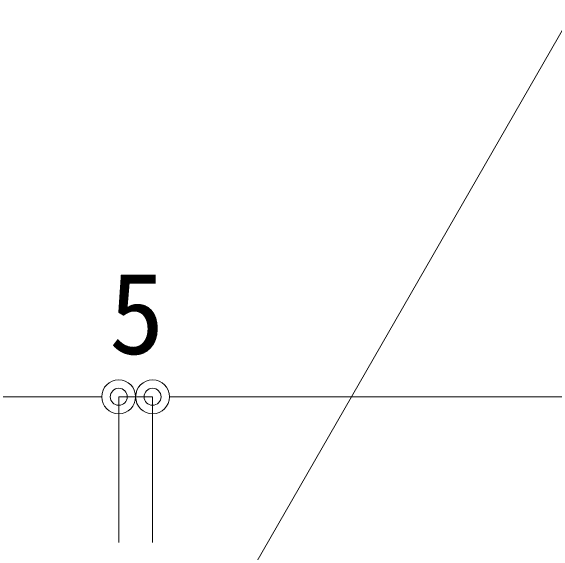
# Model space of a CAD drawing. Units: millimetres on the paper. Extents: x -401 to 401, y -279 to 279.
# Drawn here: x -288.68 to -272.65, y -89.46 to -73.51 of the extents above; entities that cross this region are included whole.
import ezdxf
from ezdxf.enums import TextEntityAlignment as Align

# ---------------------------------------------------------------- set-up
doc = ezdxf.new("R2010")
doc.units = ezdxf.units.MM
for name, color, linetype, lineweight in [('0-5_0-A11-寸法_詳細', 5, 'Continuous', 9), ('0-6_0', 7, 'Continuous', 9), ('0-7_A-B03-文字_書込_小', 7, 'Continuous', 9)]:
    doc.layers.add(name, color=color, linetype=linetype, lineweight=lineweight)
doc.styles.add('ＭＳ ゴシック', font='')
doc.styles.get('ＭＳ ゴシック').set_extended_font_data('MS Gothic')

# ---------------------------------------------------------------- blocks, each defined once
blk = doc.blocks.new('_Dot')
at = {"layer": '0-6_0'}
blk.add_line((-0.5, 0), (-1, 0), dxfattribs=at)
for radius in [0.5, 0.25]:
    blk.add_circle((0, 0), radius, dxfattribs=at)

msp = doc.modelspace()

# ---------------------------------------------------------------- linework, layer by layer
at = {"layer": '0-5_0-A11-寸法_詳細'}
for p, q in [((-313.497, -84.883), (-286.497, -84.883)), ((-286.497, -84.883), (-287.497, -84.883)), ((-285.497, -89.181), (-285.497, -84.883)), ((-285.497, -89.181), (-285.497, -84.883)), ((-285.497, -84.883), (-284.497, -84.883)), ((-284.497, -89.181), (-284.497, -84.883)), ((-284.497, -89.181), (-284.497, -84.883)), ((-283.497, -84.883), (-282.497, -84.883)), ((-283.497, -84.883), (-256.497, -84.883))]:
    msp.add_line(p, q, dxfattribs=at)
at = {"layer": '0-7_A-B03-文字_書込_小'}
msp.add_lwpolyline([(-283.86, -93.969), (-272.085, -73.511), (-232.704, -73.511)], dxfattribs=at)

# ---------------------------------------------------------------- block references
at = {"layer": '0-5_0-A11-寸法_詳細'}
msp.add_blockref('_Dot', (-285.497, -84.883), dxfattribs=at)
msp.add_blockref('_Dot', (-285.497, -84.883), dxfattribs=at)
at = {"layer": '0-5_0-A11-寸法_詳細', "rotation": 180}
msp.add_blockref('_Dot', (-284.497, -84.883), dxfattribs=at)
msp.add_blockref('_Dot', (-284.497, -84.883), dxfattribs=at)

# ---------------------------------------------------------------- texts
at = {"layer": '0-5_0-A11-寸法_詳細', "style": 'ＭＳ ゴシック'}
msp.add_text('5', height=2.405, dxfattribs=at).set_placement((-285.784, -84.345), align=Align.BOTTOM_LEFT)

doc.saveas('drawing.dxf')
